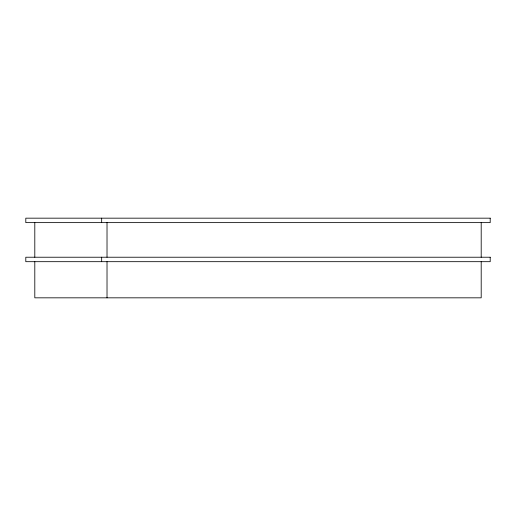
<?xml version="1.0" encoding="UTF-8"?>
<svg xmlns="http://www.w3.org/2000/svg" width="516" height="516" viewBox="0 0 516 516"><rect width="100%" height="100%" fill="white"/><g stroke="black" fill="none" stroke-linecap="round" stroke-linejoin="round"><path stroke-width="0.77" d="M481.196 222.628L481.196 257.226M481.196 261.683L481.196 297.829L34.804 297.829L34.804 261.683M107.018 222.628L107.018 257.226M107.018 261.683L107.018 297.829M101.665 218.171L101.665 222.628M101.665 257.226L101.665 261.683M34.804 222.628L34.804 257.226M490.2 218.171L25.8 218.171L25.8 222.628L490.2 222.628L490.2 218.171M490.2 257.226L25.8 257.226L25.8 261.683L490.2 261.683L490.2 257.226"/></g></svg>
